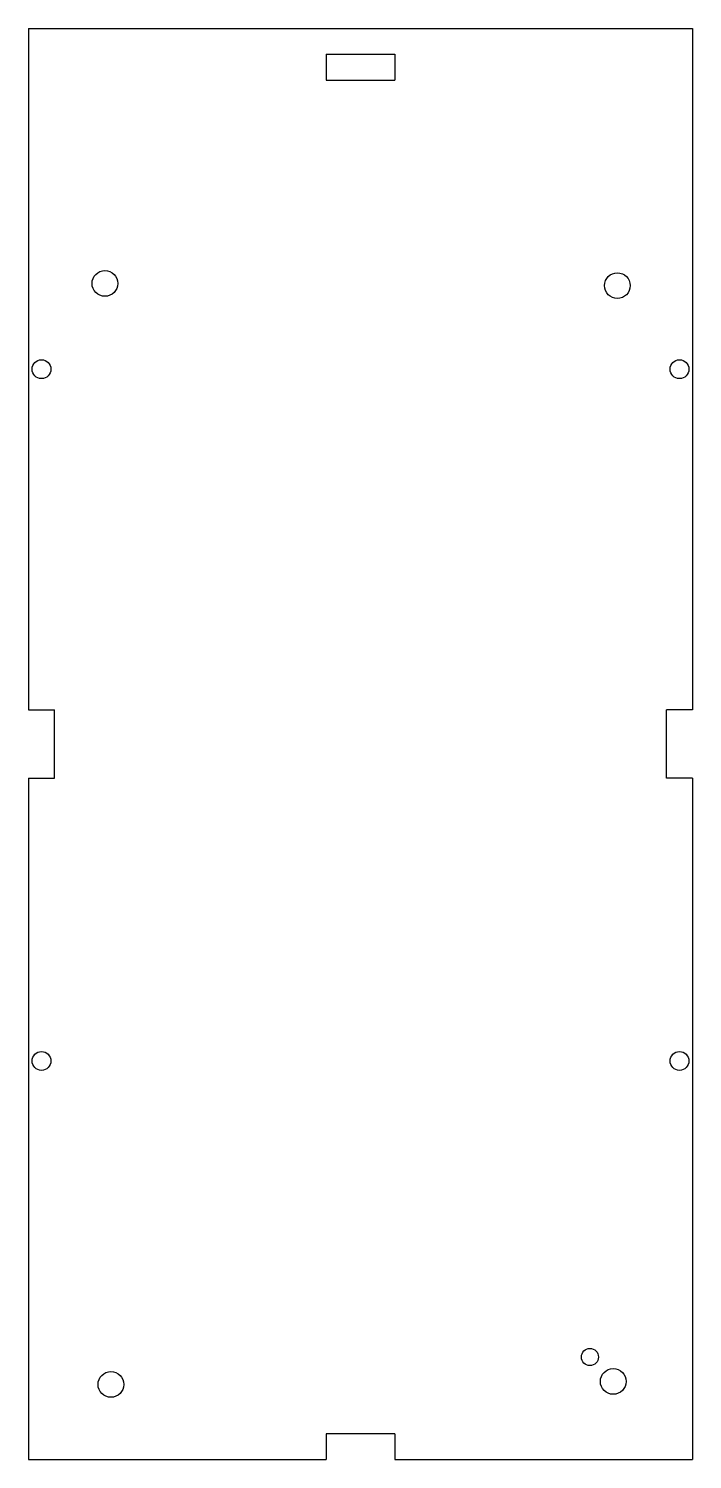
# Model space of a CAD drawing. Extents: x -15 to 62, y -52 to 115.
import ezdxf

# ---------------------------------------------------------------- set-up
doc = ezdxf.new("R2010")
doc.units = 0
doc.header["$MEASUREMENT"] = 0
doc.layers.add('VISIBLE', color=7, linetype='CONTINUOUS')

msp = doc.modelspace()

# ---------------------------------------------------------------- linework, layer by layer
at = {"layer": 'VISIBLE'}
for p, q in [((-15.4, 114.82), (62.03, 114.82)), ((-15.4, 114.82), (-15.4, 35.31)), ((62.03, 114.82), (62.03, 35.31)), ((19.32, 111.82), (19.32, 108.82)), ((19.32, 111.82), (27.32, 111.82)), ((27.32, 111.82), (27.32, 108.82)), ((19.32, 108.82), (27.32, 108.82)), ((-15.4, 35.31), (-12.4, 35.31)), ((-12.4, 27.31), (-12.4, 35.31)), ((59.03, 27.31), (59.03, 35.31)), ((62.03, 35.31), (59.03, 35.31)), ((-15.4, 27.31), (-12.4, 27.31)), ((-15.4, 27.31), (-15.4, -52.2)), ((62.03, 27.31), (59.03, 27.31)), ((62.03, 27.31), (62.03, -52.2)), ((27.32, -49.2), (19.32, -49.2)), ((19.32, -49.2), (19.32, -52.2)), ((27.32, -49.2), (27.32, -52.2)), ((-15.4, -52.2), (19.32, -52.2)), ((27.32, -52.2), (62.03, -52.2))]:
    msp.add_line(p, q, dxfattribs=at)
for centre, radius in [((-6.5, 85.07), 1.5), ((53.28, 84.82), 1.5), ((-13.9, 75.06), 1.1), ((60.53, 75.06), 1.1), ((-13.9, -5.69), 1.1), ((60.53, -5.69), 1.1), ((50.08, -40.25), 1), ((52.8, -43.1), 1.5), ((-5.8, -43.45), 1.5)]:
    msp.add_circle(centre, radius, dxfattribs=at)

doc.saveas('drawing.dxf')
